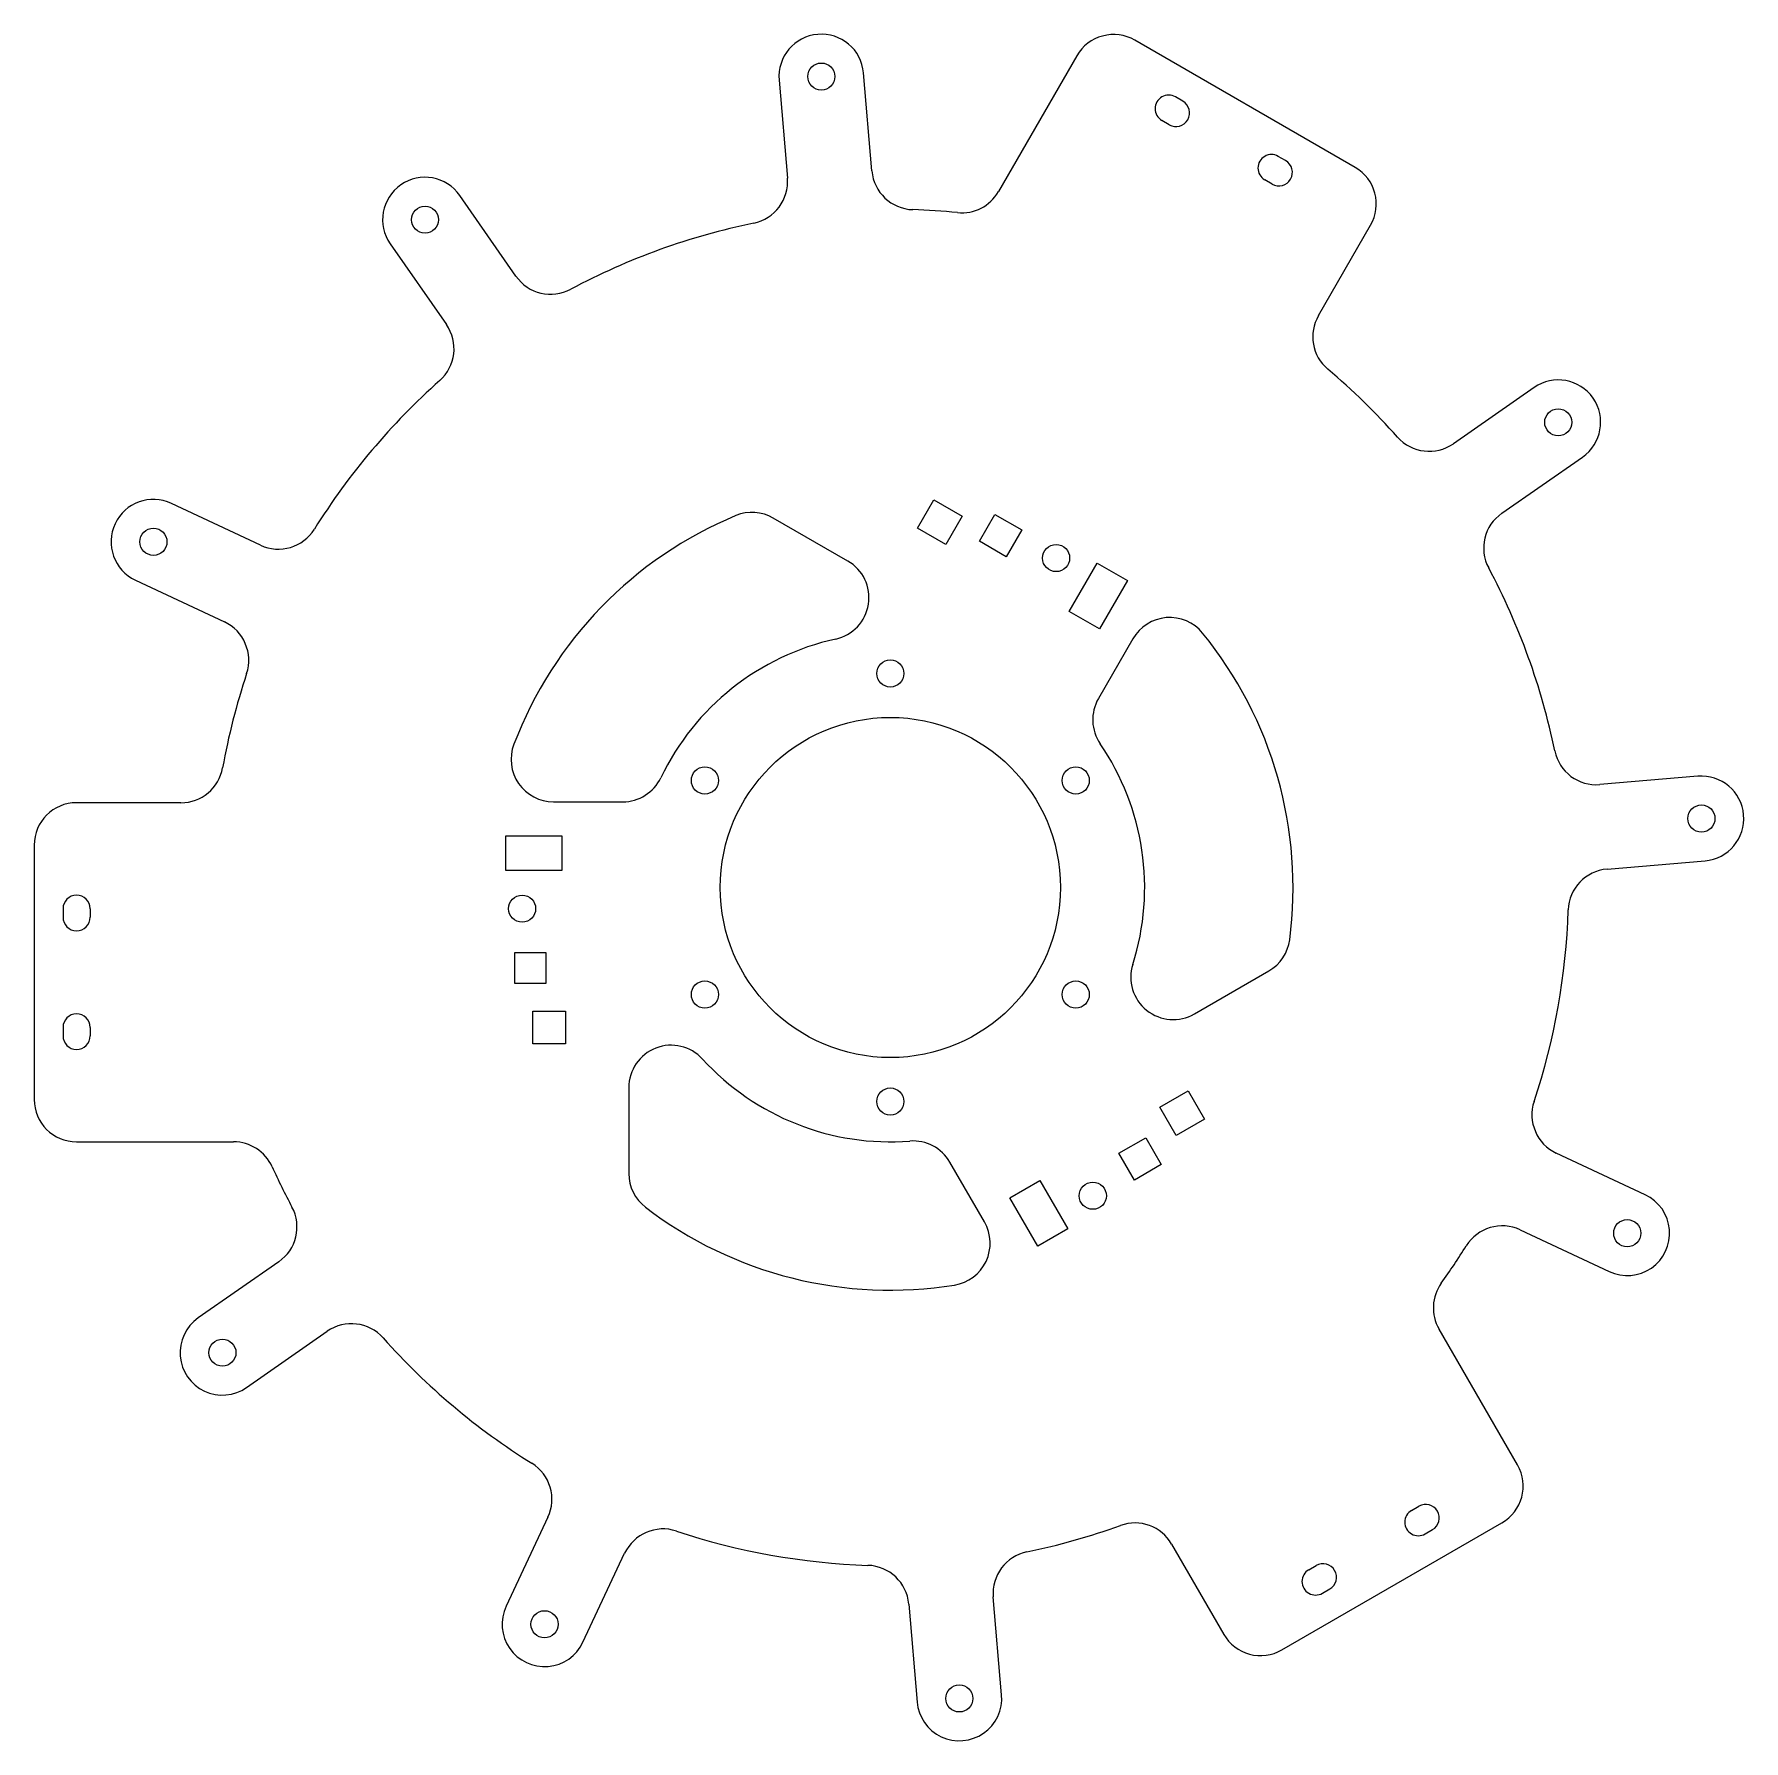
# Model space of a CAD drawing. Extents: x -202 to 201, y -201 to 201.
import ezdxf

# ---------------------------------------------------------------- set-up
doc = ezdxf.new("R2010")
doc.units = 0
doc.layers.add('Shape2DView', color=7, linetype='CONTINUOUS')

msp = doc.modelspace()

# ---------------------------------------------------------------- linework, layer by layer
at = {"layer": 'Shape2DView'}
for p, q in [((109.628, 169.881), (57.6662, 199.881)), ((44.0059, 196.22), (25.4959, 164.16)), ((-26.2379, 190.461), (-24.2732, 167.364)), ((-4.34513, 169.06), (-6.30992, 192.157)), ((68.9886, 185.492), (67.2566, 186.492)), ((65.7886, 179.949), (64.0566, 180.949)), ((93.2373, 171.492), (91.5053, 172.492)), ((90.0373, 165.949), (88.3053, 166.949)), ((-88.2928, 144.237), (-101.543, 163.258)), ((100.987, 134.914), (113.288, 156.22)), ((-117.953, 151.825), (-104.703, 132.805)), ((151.825, 117.953), (132.805, 104.703)), ((144.237, 88.2928), (163.258, 101.543)), ((-148.582, 80.7668), (-169.568, 90.6138)), ((6.41119, 84.8045), (10.2612, 91.4729)), ((10.2612, 91.4729), (16.9296, 87.6229)), ((-10.0405, 77.0253), (-27.5968, 87.1615)), ((13.0796, 80.9545), (6.41119, 84.8045)), ((16.9296, 87.6229), (13.0796, 80.9545)), ((21.0095, 81.6895), (24.6595, 88.0115)), ((24.6595, 88.0115), (30.9815, 84.3615)), ((27.3315, 78.0395), (21.0095, 81.6895)), ((30.9815, 84.3615), (27.3315, 78.0395)), ((42.2133, 65.1156), (48.8133, 76.5472)), ((48.8133, 76.5472), (55.9147, 72.4472)), ((-178.063, 72.508), (-157.078, 62.661)), ((55.9147, 72.4472), (49.3147, 61.0156)), ((49.3147, 61.0156), (42.2133, 65.1156)), ((57.2346, 58.6923), (49.0817, 44.571)), ((190.461, 26.2379), (167.364, 24.2732)), ((-79.4463, 20.2205), (-63.1405, 20.2205)), ((-167.332, 20), (-191.935, 20)), ((-90.6984, 4), (-90.6984, 12.2)), ((-90.6984, 12.2), (-77.4984, 12.2)), ((-77.4984, 12.2), (-77.4984, 4)), ((-201.935, 10), (-201.935, -50)), ((169.06, 4.34513), (192.157, 6.30992)), ((-77.4984, 4), (-90.6984, 4)), ((-195.135, -5), (-195.135, -7)), ((-188.735, -5), (-188.735, -7)), ((-88.5499, -22.65), (-88.5499, -15.35)), ((-88.5499, -15.35), (-81.2499, -15.35)), ((-81.2499, -15.35), (-81.2499, -22.65)), ((71.7261, -29.8174), (89.2825, -19.6812)), ((-81.2499, -22.65), (-88.5499, -22.65)), ((-84.3484, -36.85), (-84.3484, -29.15)), ((-84.3484, -29.15), (-76.6484, -29.15)), ((-76.6484, -29.15), (-76.6484, -36.85)), ((-195.135, -33), (-195.135, -35)), ((-188.735, -33), (-188.735, -35)), ((-76.6484, -36.85), (-84.3484, -36.85)), ((-61.6857, -47.208), (-61.6857, -67.4803)), ((63.5689, -51.8045), (70.2373, -47.9545)), ((70.2373, -47.9545), (74.0873, -54.6229)), ((67.4189, -58.4729), (63.5689, -51.8045)), ((74.0873, -54.6229), (67.4189, -58.4729)), ((-191.935, -60), (-154.915, -60)), ((53.9185, -62.6895), (60.2404, -59.0395)), ((60.2404, -59.0395), (63.8904, -65.3615)), ((57.5685, -69.0115), (53.9185, -62.6895)), ((178.063, -72.508), (157.078, -62.661)), ((22.2117, -78.9128), (14.0588, -64.7915)), ((63.8904, -65.3615), (57.5685, -69.0115)), ((28.1837, -73.2156), (35.2851, -69.1156)), ((35.2851, -69.1156), (41.8851, -80.5472)), ((34.7837, -84.6472), (28.1837, -73.2156)), ((41.8851, -80.5472), (34.7837, -84.6472)), ((148.582, -80.7668), (169.568, -90.6138)), ((-144.237, -88.2928), (-163.258, -101.543)), ((-151.825, -117.953), (-132.805, -104.703)), ((147.929, -136.22), (129.419, -104.16)), ((-80.7668, -148.582), (-90.6138, -169.568)), ((122.946, -146.949), (124.678, -145.949)), ((92.3072, -179.881), (144.269, -149.881)), ((126.146, -152.492), (127.878, -151.492)), ((-72.508, -178.063), (-62.661, -157.078)), ((66.3455, -154.914), (78.6469, -176.22)), ((98.6976, -160.949), (100.43, -159.949)), ((4.34513, -169.06), (6.30992, -192.157)), ((26.2379, -190.461), (24.2732, -167.364)), ((101.898, -166.492), (103.63, -165.492))]:
    msp.add_line(p, q, dxfattribs=at)
for centre, radius in [((-16.2739, 191.309), 3.2), ((-109.748, 157.542), 3.2), ((157.542, 109.748), 3.2), ((-173.815, 81.5609), 3.2), ((39.098, 77.7197), 3.2), ((0, 50.5), 3.2), ((0, 0), 40.125), ((-43.7343, 25.25), 3.2), ((43.7343, 25.25), 3.2), ((191.309, 16.2739), 3.2), ((-86.8562, -5), 3.2), ((-43.7343, -25.25), 3.2), ((43.7343, -25.25), 3.2), ((0, -50.5), 3.2), ((47.7582, -72.7197), 3.2), ((173.815, -81.5609), 3.2), ((-157.542, -109.748), 3.2), ((-81.5609, -173.815), 3.2), ((16.2739, -191.309), 3.2)]:
    msp.add_circle(centre, radius, dxfattribs=at)
for centre, radius, start, end in [((-16.2739, 191.309), 10, 4.86223, -175.138), ((52.6662, 191.22), 10, 60, 150), ((65.6566, 183.72), 3.2, 60, -120), ((67.3886, 182.72), 3.2, -120, 60), ((89.9053, 169.72), 3.2, 60, -120), ((91.6373, 168.72), 3.2, -120, 60), ((104.628, 161.22), 10, -30, 60), ((-109.748, 157.542), 10, 34.8622, -145.138), ((-34.2372, 166.517), 10, -78.3815, 4.86223), ((5.61888, 169.907), 10, -175.138, -91.8941), ((16.8379, 169.164), 10, -95.6847, -30.0255), ((0, 0), 160, 84.3158, 88.1059), ((0, 0), 160, 101.619, 118.106), ((-80.0875, 149.953), 10, -145.138, -61.8941), ((109.647, 129.914), 10, 150, -130.164), ((-112.909, 127.089), 10, -48.3815, 34.8622), ((0, 0), 160, 41.6186, 49.8358), ((0, 0), 160, 131.619, 148.106), ((157.542, 109.748), 10, -55.1378, 124.862), ((127.089, 112.909), 10, -138.381, -55.1378), ((-173.815, 81.5609), 10, 64.8622, -115.138), ((0, 0), 95, 112.55, 159.174), ((-32.5968, 78.5013), 10, 60, 112.55), ((149.953, 80.0875), 10, 124.862, -151.894), ((-144.334, 89.8197), 10, -115.138, -31.8941), ((-15.0405, 68.3651), 10, -77.5925, 60), ((0, 0), 160, 11.6186, 28.1059), ((-161.326, 53.6081), 10, -18.3815, 64.8622), ((65.8949, 53.6923), 10, 39.1738, 150), ((0, 0), 60, 102.408, 154.423), ((0, 0), 95, -7.44984, 39.1738), ((0, 0), 160, 161.619, 169.836), ((57.742, 39.571), 10, 150, -145.577), ((-79.4463, 30.2205), 10, 159.174, -90), ((0, 0), 60, -17.5925, 34.4232), ((-167.332, 30), 10, -90, -10.1642), ((166.517, 34.2372), 10, -168.381, -85.1378), ((-63.1405, 30.2205), 10, -90, -25.5768), ((191.309, 16.2739), 10, -85.1378, 94.8622), ((-191.935, 10), 10, 90, 180), ((169.907, -5.61888), 10, 94.8622, 178.106), ((-191.935, -5), 3.2, 0, 180), ((-191.935, -7), 3.2, 180, 0), ((0, 0), 160, -18.3814, -1.8941), ((84.2825, -11.021), 10, -60, -7.44984), ((66.7261, -21.1571), 10, 162.408, -60), ((-191.935, -33), 3.2, 0, 180), ((-191.935, -35), 3.2, 180, 0), ((-51.6857, -47.208), 10, 42.4075, 180), ((0, 0), 60, -137.592, -85.5768), ((-191.935, -50), 10, 180, -90), ((161.326, -53.6081), 10, 161.619, -115.138), ((-154.919, -70), 10, 24.3153, 89.9745), ((5.39854, -69.7915), 10, 30, 94.4232), ((0, 0), 160, -155.684, -151.894), ((-51.6857, -67.4803), 10, 180, -127.45), ((173.815, -81.5609), 10, -115.138, 64.8622), ((-149.953, -80.0875), 10, -55.1378, 28.1059), ((0, 0), 95, -127.45, -80.8262), ((13.5515, -83.9128), 10, -80.8262, 30), ((144.334, -89.8197), 10, 64.8622, 148.106), ((0, 0), 160, -35.6842, -31.8941), ((138.081, -99.1641), 10, 144.315, -150.025), ((-157.542, -109.748), 10, 124.862, -55.1378), ((-127.089, -112.909), 10, 41.6185, 124.862), ((0, 0), 160, -138.381, -121.894), ((-89.8197, -144.334), 10, -25.1378, 58.1059), ((139.269, -141.22), 10, -60, 30), ((124.546, -149.72), 3.2, 120, -60), ((126.278, -148.72), 3.2, -60, 120), ((-53.6081, -161.326), 10, 71.6185, 154.862), ((0, 0), 160, -108.381, -91.8941), ((0, 0), 160, -78.3814, -70.1642), ((57.6852, -159.914), 10, 30, 109.836), ((34.2372, -166.517), 10, 101.619, -175.138), ((-5.61888, -169.907), 10, 4.86223, 88.1059), ((100.298, -163.72), 3.2, 120, -60), ((102.03, -162.72), 3.2, -60, 120), ((-81.5609, -173.815), 10, 154.862, -25.1378), ((87.3072, -171.22), 10, -150, -60), ((16.2739, -191.309), 10, -175.138, 4.86223)]:
    msp.add_arc(centre, radius, start, end, dxfattribs=at)

doc.saveas('drawing.dxf')
